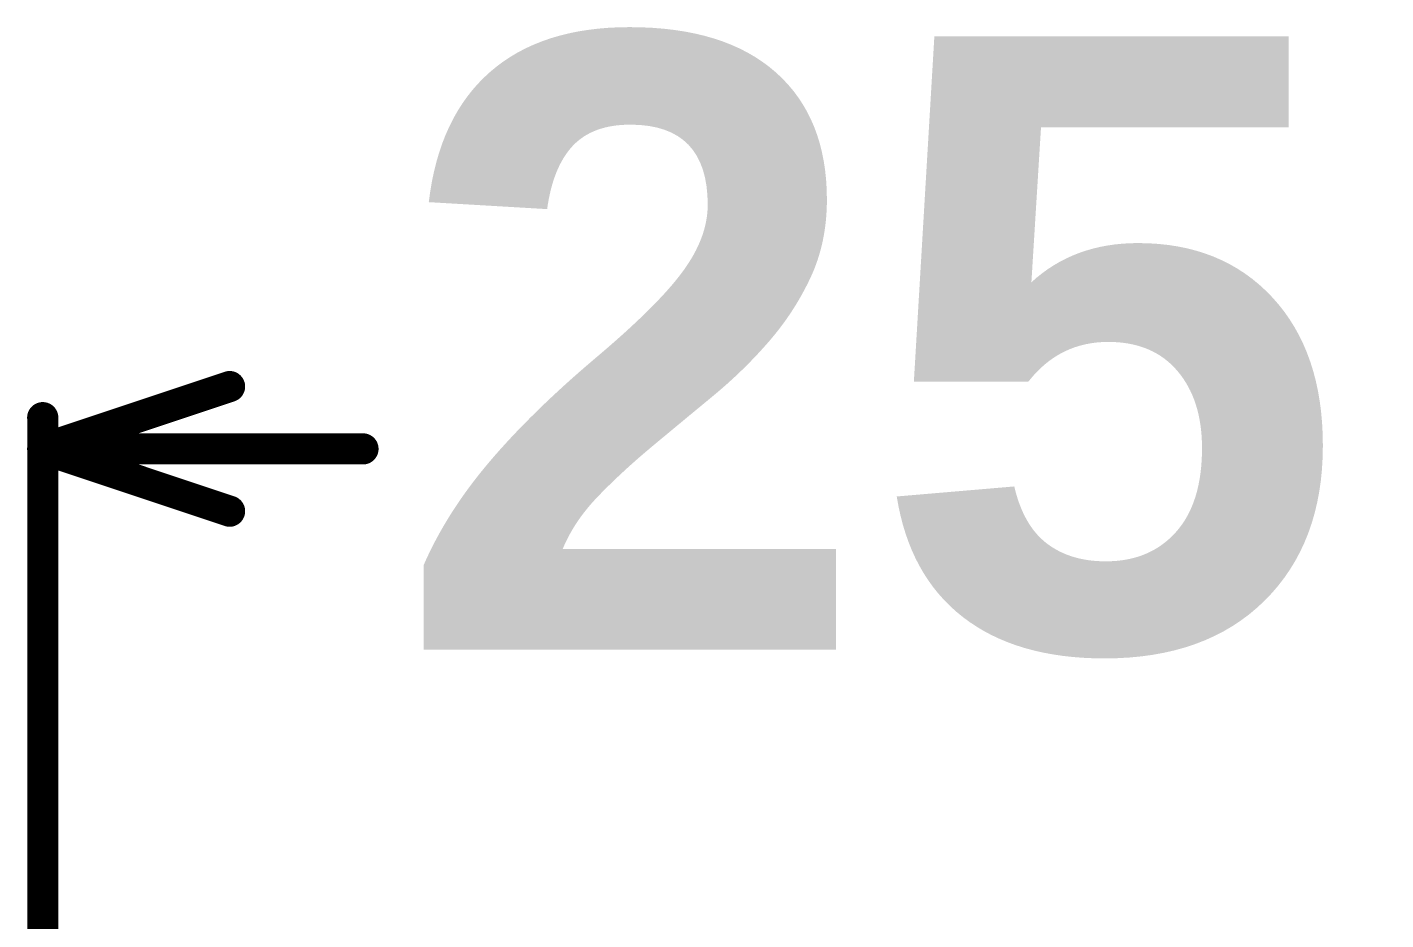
# Model space of a CAD drawing. Header units: inches. Extents: x 0 to 5429, y 0 to 5429.
# Drawn here: x -0.13 to 10.95, y 31.24 to 38.51 of the extents above; entities that cross this region are included whole.
import ezdxf

# ---------------------------------------------------------------- set-up
doc = ezdxf.new("R2010")
doc.units = ezdxf.units.IN
doc.layers.add('Top Overlay', color=2, linetype='Continuous')
doc.styles.add('Arial_Bold', font='', dxfattribs={"height": 0.2})
doc.styles.get('Arial_Bold').set_extended_font_data('Arial', bold=True)

msp = doc.modelspace()

# ---------------------------------------------------------------- linework, layer by layer
at = {"layer": 'Top Overlay', "const_width": 0.254}
for points in [[(0, 35.077), (1.524, 35.585)], [(0, 29.318), (0, 35.331)], [(0, 35.077), (1.524, 34.569)], [(0, 35.077), (2.611, 35.077)]]:
    msp.add_lwpolyline(points, dxfattribs=at)
at = {"layer": 'Top Overlay', "const_width": 0.127}
for points in [[(1.46, 35.585, 1), (1.587, 35.585, 1)], [(-0.064, 35.331, 1), (0.064, 35.331, 1)], [(-0.064, 35.077, 1), (0.064, 35.077, 1)], [(-0.064, 35.077, 1), (0.064, 35.077, 1)], [(-0.064, 35.077, 1), (0.064, 35.077, 1)], [(2.548, 35.077, 1), (2.675, 35.077, 1)], [(1.46, 34.569, 1), (1.587, 34.569, 1)]]:
    msp.add_lwpolyline(points, format="xyb", close=True, dxfattribs=at)

# ---------------------------------------------------------------- texts
at = {"layer": 'Top Overlay', "style": 'Arial_Bold'}
msp.add_text('25.00mm', height=5, dxfattribs=at).set_placement((2.865, 33.44))

doc.saveas('drawing.dxf')
